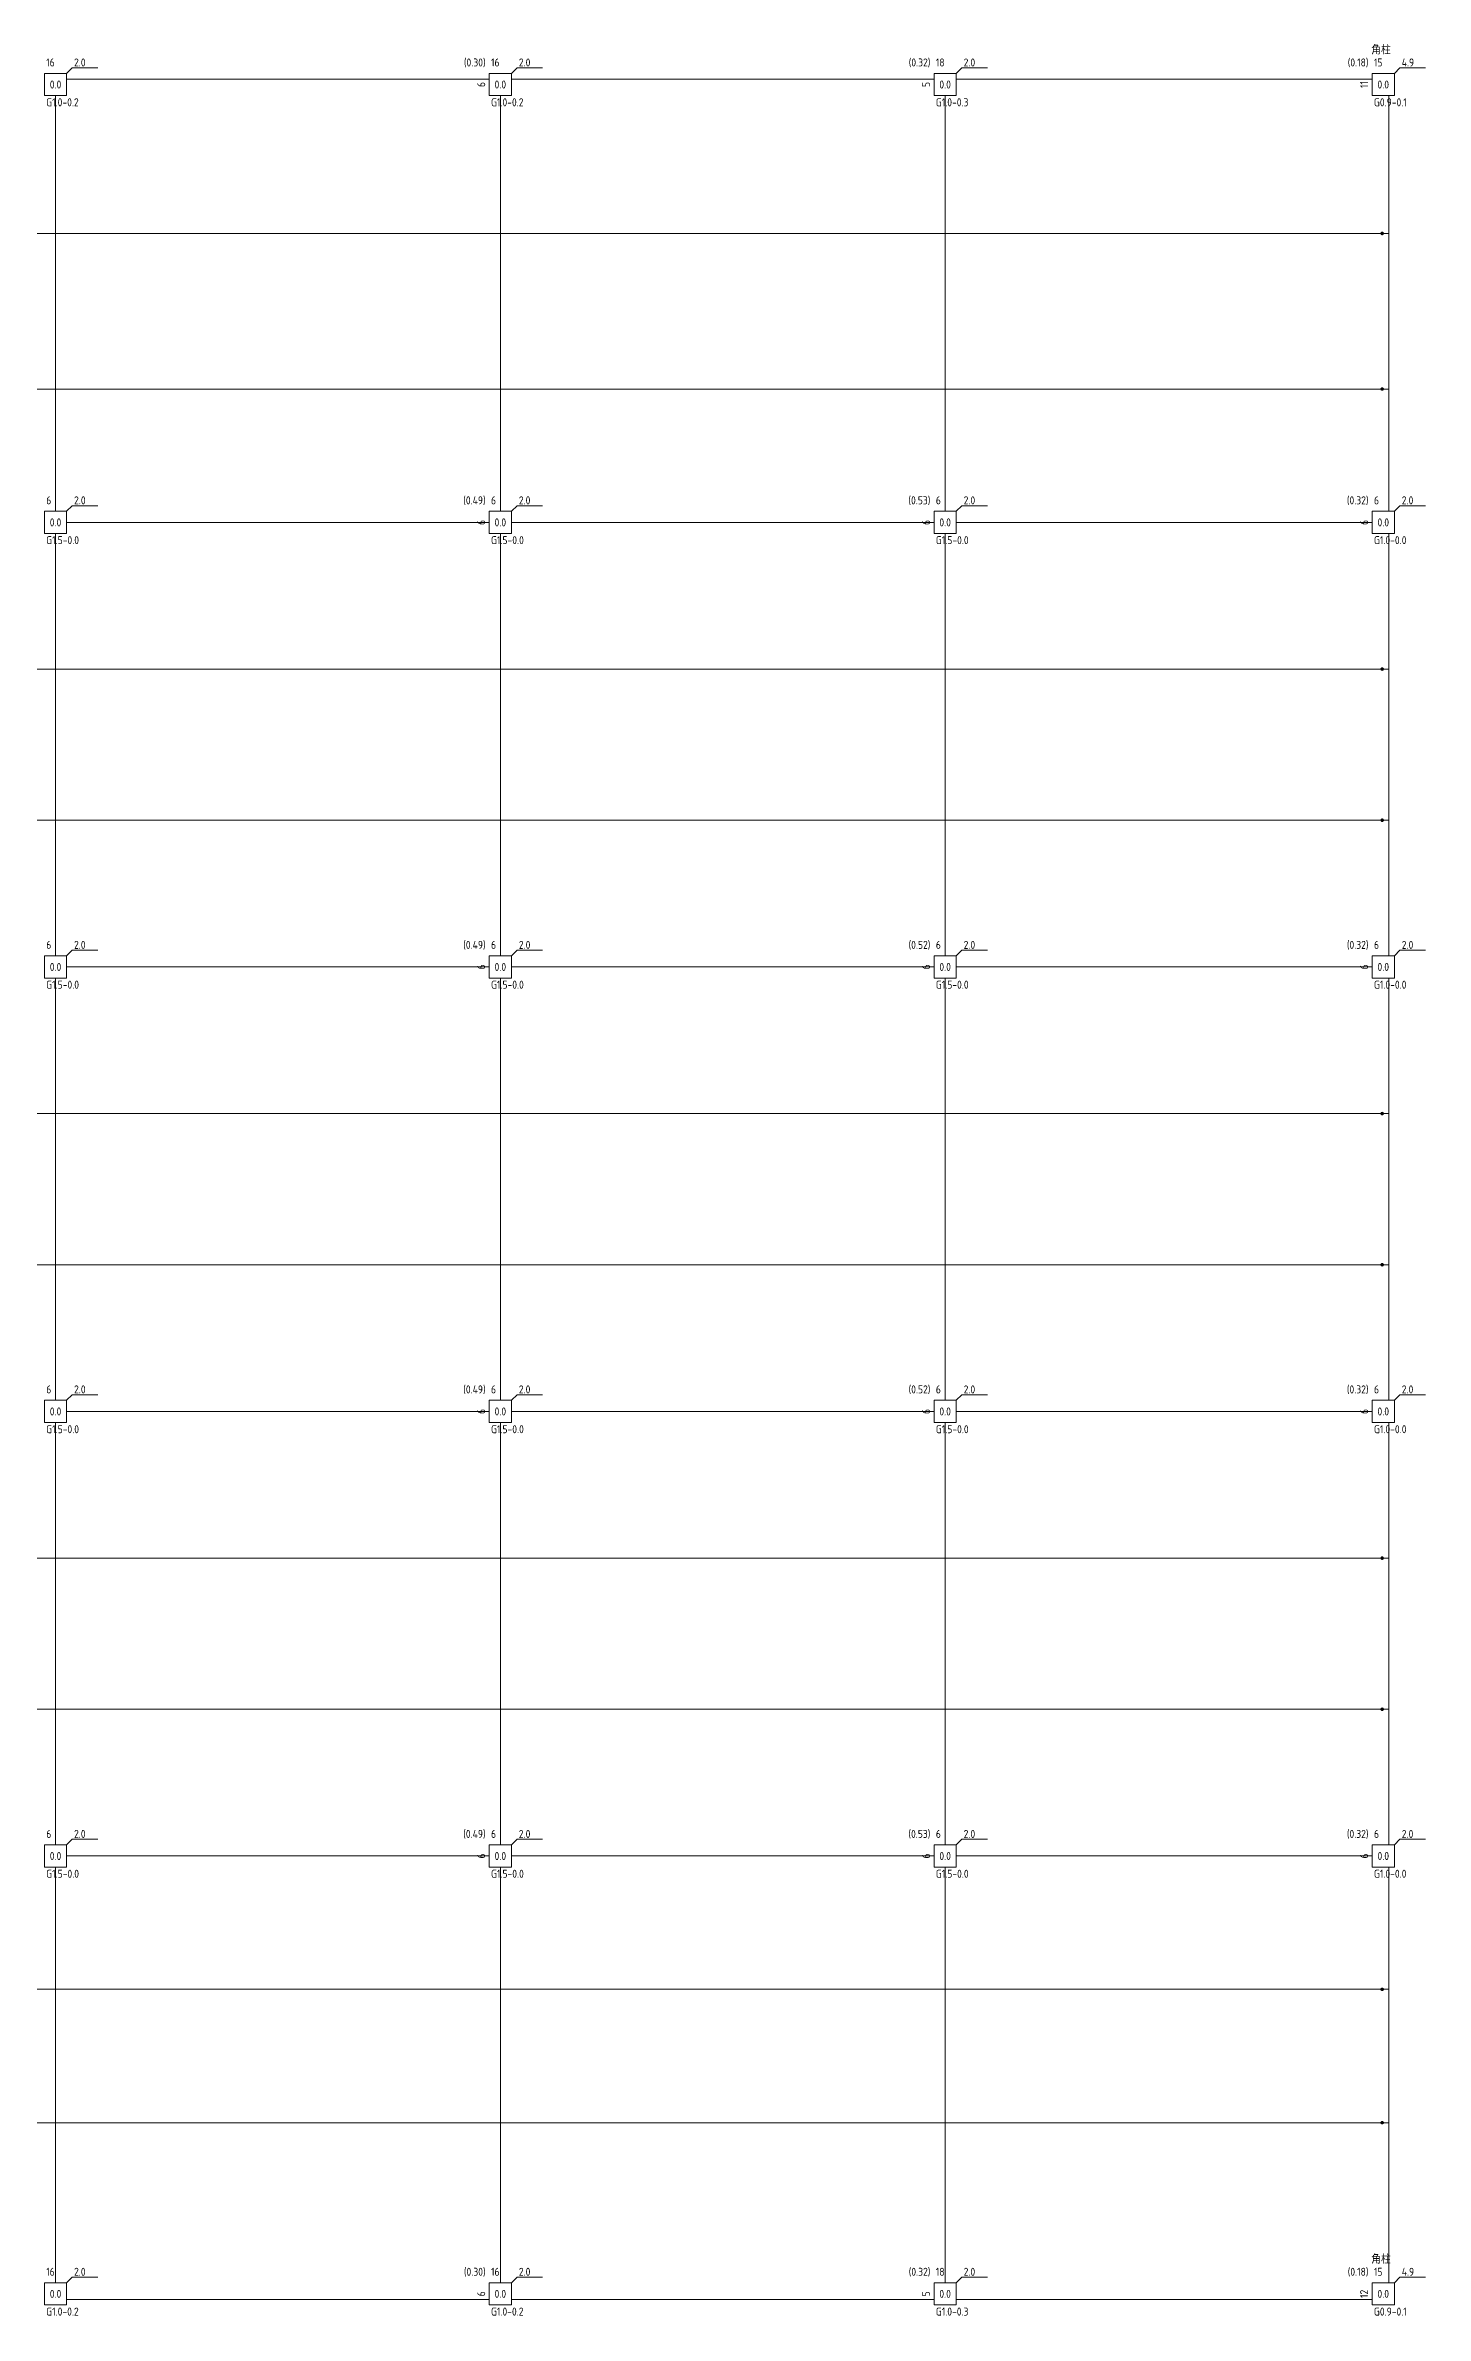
# Model space of a CAD drawing. Extents: x -2331248 to -1198620, y -977263 to -545844.
# Drawn here: x -1658829 to -1627801, y -600012 to -548942 of the extents above; entities that cross this region are included whole.
import ezdxf
from ezdxf.enums import TextEntityAlignment as Align

# ---------------------------------------------------------------- set-up
doc = ezdxf.new("R2010")
doc.units = 0
doc.header["$LTSCALE"] = 1000
doc.header["$MEASUREMENT"] = 0
doc.layers.get('0').update_dxf_attribs({"linetype": 'CONTINUOUS'})
for name, color, linetype, lineweight in [('15100', 4, 'CONTINUOUS', 18), ('15101', 52, 'CONTINUOUS', 18), ('15221', 2, 'CONTINUOUS', 18)]:
    doc.layers.add(name, color=color, linetype=linetype, lineweight=lineweight)
doc.styles.add('PkpmHz', font='Pkpmeng', dxfattribs={"width": 0.7, "bigfont": 'hztxt'})

# ---------------------------------------------------------------- blocks, each defined once
blk = doc.blocks.new('A$C60AA3F40')
at = {"layer": '15100', "ltscale": 1000}
for p, q in [((31075, 50314), (40575, 50314)), ((41075, 50314), (50575, 50314)), ((51075, 50314), (60425, 50314)), ((30825, 46840), (30825, 49940)), ((40825, 46840), (40825, 49940)), ((50825, 46840), (50825, 49940)), ((60800, 46840), (60799, 49940)), ((30825, 43340), (30825, 46840)), ((40825, 43340), (40825, 46840)), ((50825, 43340), (50825, 46840)), ((60800, 43340), (60800, 46840)), ((30825, 40590), (30825, 43340)), ((40825, 40590), (40825, 43340)), ((50825, 40590), (50825, 43340)), ((60799, 40590), (60800, 43340)), ((30825, 37040), (30825, 40090)), ((31075, 40340), (40575, 40340)), ((40825, 37040), (40825, 40090)), ((41075, 40340), (50575, 40340)), ((50825, 37040), (50825, 40090)), ((51075, 40340), (60425, 40340)), ((60800, 37040), (60799, 40090)), ((30825, 33640), (30825, 37040)), ((40825, 33640), (40825, 37040)), ((50825, 33640), (50825, 37040)), ((60800, 33640), (60800, 37040)), ((30825, 30590), (30825, 33640)), ((40825, 30590), (40825, 33640)), ((50825, 30590), (50825, 33640)), ((60799, 30590), (60800, 33640)), ((31075, 30340), (40575, 30340)), ((41075, 30340), (50575, 30340)), ((51075, 30340), (60425, 30340)), ((30825, 27040), (30825, 30090)), ((40825, 27040), (40825, 30090)), ((50825, 27040), (50825, 30090)), ((60800, 27040), (60799, 30090)), ((30825, 23640), (30825, 27040)), ((40825, 23640), (40825, 27040)), ((50825, 23640), (50825, 27040)), ((60800, 23640), (60800, 27040)), ((30825, 20590), (30825, 23640)), ((40825, 20590), (40825, 23640)), ((50825, 20590), (50825, 23640)), ((60799, 20590), (60800, 23640)), ((30825, 17040), (30825, 20090)), ((31075, 20340), (40575, 20340)), ((40825, 17040), (40825, 20090)), ((41075, 20340), (50575, 20340)), ((50825, 17040), (50825, 20090)), ((51075, 20340), (60425, 20340)), ((60800, 17040), (60799, 20090)), ((30825, 13640), (30825, 17040)), ((40825, 13640), (40825, 17040)), ((50825, 13640), (50825, 17040)), ((60800, 13640), (60800, 17040)), ((30825, 10590), (30825, 13640)), ((40825, 10590), (40825, 13640)), ((50825, 10590), (50825, 13640)), ((60799, 10590), (60800, 13640)), ((31075, 10340), (40575, 10340)), ((41075, 10340), (50575, 10340)), ((51075, 10340), (60425, 10340)), ((30825, 7340), (30825, 10090)), ((40825, 7340), (40825, 10090)), ((50825, 7340), (50825, 10090)), ((60800, 7340), (60799, 10090)), ((30825, 4340), (30825, 7340)), ((40825, 4340), (40825, 7340)), ((50825, 4340), (50825, 7340)), ((60800, 4340), (60800, 7340)), ((30825, 740), (30825, 4340)), ((40825, 740), (40825, 4340)), ((50825, 740), (50825, 4340)), ((60799, 740), (60800, 4340)), ((31075, 365), (40575, 365)), ((41075, 365), (50575, 365)), ((51075, 365), (60425, 365))]:
    blk.add_line(p, q, dxfattribs=at)
at = {"layer": '15100', "color": 4, "ltscale": 1000}
for p, q in [((20825, 46840), (30825, 46840)), ((30825, 46840), (40825, 46840)), ((40825, 46840), (50825, 46840)), ((50825, 46840), (60800, 46840)), ((20825, 43340), (30825, 43340)), ((30825, 43340), (40825, 43340)), ((40825, 43340), (50825, 43340)), ((50825, 43340), (60800, 43340)), ((20825, 37040), (30825, 37040)), ((30825, 37040), (40825, 37040)), ((40825, 37040), (50825, 37040)), ((50825, 37040), (60800, 37040)), ((20825, 33640), (30825, 33640)), ((30825, 33640), (40825, 33640)), ((40825, 33640), (50825, 33640)), ((50825, 33640), (60800, 33640)), ((20825, 27040), (30825, 27040)), ((30825, 27040), (40825, 27040)), ((40825, 27040), (50825, 27040)), ((50825, 27040), (60800, 27040)), ((20825, 23640), (30825, 23640)), ((30825, 23640), (40825, 23640)), ((40825, 23640), (50825, 23640)), ((50825, 23640), (60800, 23640)), ((20825, 17040), (30825, 17040)), ((30825, 17040), (40825, 17040)), ((40825, 17040), (50825, 17040)), ((50825, 17040), (60800, 17040)), ((20825, 13640), (30825, 13640)), ((30825, 13640), (40825, 13640)), ((40825, 13640), (50825, 13640)), ((50825, 13640), (60800, 13640)), ((20825, 7340), (30825, 7340)), ((30825, 7340), (40825, 7340)), ((40825, 7340), (50825, 7340)), ((50825, 7340), (60800, 7340)), ((20825, 4340), (30825, 4340)), ((30825, 4340), (40825, 4340)), ((40825, 4340), (50825, 4340)), ((50825, 4340), (60800, 4340))]:
    blk.add_line(p, q, dxfattribs=at)
at = {"layer": '15100', "color": 1, "ltscale": 1000}
for points in [[(60670, 46840, 40, 40, 1), (60630, 46840, 40, 40, 1)], [(60670, 43340, 40, 40, 1), (60630, 43340, 40, 40, 1)], [(60670, 37040, 40, 40, 1), (60630, 37040, 40, 40, 1)], [(60670, 33640, 40, 40, 1), (60630, 33640, 40, 40, 1)], [(60670, 27040, 40, 40, 1), (60630, 27040, 40, 40, 1)], [(60670, 23640, 40, 40, 1), (60630, 23640, 40, 40, 1)], [(60670, 17040, 40, 40, 1), (60630, 17040, 40, 40, 1)], [(60670, 13640, 40, 40, 1), (60630, 13640, 40, 40, 1)], [(60670, 7340, 40, 40, 1), (60630, 7340, 40, 40, 1)], [(60670, 4340, 40, 40, 1), (60630, 4340, 40, 40, 1)]]:
    blk.add_lwpolyline(points, format="xyseb", close=True, dxfattribs=at)
at = {"layer": '15101', "linetype": 'Continuous'}
for points in [[(30575, 49940), (31075, 49940), (31075, 50440), (30575, 50440)], [(40575, 49940), (41075, 49940), (41075, 50440), (40575, 50440)], [(50575, 49940), (51075, 49940), (51075, 50440), (50575, 50440)], [(60424, 49940), (60924, 49940), (60924, 50440), (60424, 50440)], [(30575, 40090), (31075, 40090), (31075, 40590), (30575, 40590)], [(40575, 40090), (41075, 40090), (41075, 40590), (40575, 40590)], [(50575, 40090), (51075, 40090), (51075, 40590), (50575, 40590)], [(60425, 40090), (60925, 40090), (60925, 40590), (60425, 40590)], [(30575, 30090), (31075, 30090), (31075, 30590), (30575, 30590)], [(40575, 30090), (41075, 30090), (41075, 30590), (40575, 30590)], [(50575, 30090), (51075, 30090), (51075, 30590), (50575, 30590)], [(60425, 30090), (60925, 30090), (60925, 30590), (60425, 30590)], [(30575, 20090), (31075, 20090), (31075, 20590), (30575, 20590)], [(40575, 20090), (41075, 20090), (41075, 20590), (40575, 20590)], [(50575, 20090), (51075, 20090), (51075, 20590), (50575, 20590)], [(60425, 20090), (60925, 20090), (60925, 20590), (60425, 20590)], [(30575, 10090), (31075, 10090), (31075, 10590), (30575, 10590)], [(40575, 10090), (41075, 10090), (41075, 10590), (40575, 10590)], [(50575, 10090), (51075, 10090), (51075, 10590), (50575, 10590)], [(60425, 10090), (60925, 10090), (60925, 10590), (60425, 10590)], [(30575, 240), (31075, 240), (31075, 740), (30575, 740)], [(40575, 240), (41075, 240), (41075, 740), (40575, 740)], [(50575, 240), (51075, 240), (51075, 740), (50575, 740)], [(60424, 240), (60924, 240), (60924, 740), (60424, 740)]]:
    blk.add_lwpolyline(points, close=True, dxfattribs=at)
at = {"layer": '15221', "ltscale": 1000}
for p, q in [((31075, 50440), (31200, 50565)), ((31776, 50565), (31200, 50565)), ((41075, 50440), (41200, 50565)), ((41776, 50565), (41200, 50565)), ((51075, 50440), (51200, 50565)), ((51776, 50565), (51200, 50565)), ((60924, 50440), (61049, 50565)), ((61625, 50565), (61049, 50565)), ((31075, 40590), (31200, 40715)), ((31776, 40715), (31200, 40715)), ((41075, 40590), (41200, 40715)), ((41776, 40715), (41200, 40715)), ((51075, 40590), (51200, 40715)), ((51776, 40715), (51200, 40715)), ((60925, 40590), (61050, 40715)), ((61626, 40715), (61050, 40715)), ((31075, 30590), (31200, 30715)), ((31776, 30715), (31200, 30715)), ((41075, 30590), (41200, 30715)), ((41776, 30715), (41200, 30715)), ((51075, 30590), (51200, 30715)), ((51776, 30715), (51200, 30715)), ((60925, 30590), (61050, 30715)), ((61626, 30715), (61050, 30715)), ((31075, 20590), (31200, 20715)), ((31776, 20715), (31200, 20715)), ((41075, 20590), (41200, 20715)), ((41776, 20715), (41200, 20715)), ((51075, 20590), (51200, 20715)), ((51776, 20715), (51200, 20715)), ((60925, 20590), (61050, 20715)), ((61626, 20715), (61050, 20715)), ((31075, 10590), (31200, 10715)), ((31776, 10715), (31200, 10715)), ((41075, 10590), (41200, 10715)), ((41776, 10715), (41200, 10715)), ((51075, 10590), (51200, 10715)), ((51776, 10715), (51200, 10715)), ((60925, 10590), (61050, 10715)), ((61626, 10715), (61050, 10715)), ((31075, 740), (31200, 865)), ((31776, 865), (31200, 865)), ((41075, 740), (41200, 865)), ((41776, 865), (41200, 865)), ((51075, 740), (51200, 865)), ((51776, 865), (51200, 865)), ((60924, 740), (61049, 865)), ((61625, 865), (61049, 865))]:
    blk.add_line(p, q, dxfattribs=at)
at = {"layer": '15221', "style": 'PkpmHz', "width": 0.91}
for s, p in [('角柱 ', (60674, 50961)), ('0.0', (30825, 50190)), ('0.0', (40825, 50190)), ('0.0', (50825, 50190)), ('0.0', (60674, 50190)), ('0.0', (30825, 40340)), ('0.0', (40825, 40340)), ('0.0', (50825, 40340)), ('0.0', (60675, 40340)), ('0.0', (30825, 30340)), ('0.0', (40825, 30340)), ('0.0', (50825, 30340)), ('0.0', (60675, 30340)), ('0.0', (30825, 20340)), ('0.0', (40825, 20340)), ('0.0', (50825, 20340)), ('0.0', (60675, 20340)), ('0.0', (30825, 10340)), ('0.0', (40825, 10340)), ('0.0', (50825, 10340)), ('0.0', (60675, 10340)), ('角柱 ', (60674, 1261)), ('0.0', (30825, 490)), ('0.0', (40825, 490)), ('0.0', (50825, 490)), ('0.0', (60674, 490))]:
    blk.add_text(s, height=180, dxfattribs=at).set_placement(p, align=Align.MIDDLE_CENTER)
for s, p in [('16', (30616, 50596)), ('2.0', (31241, 50596)), ('16', (40616, 50596)), ('2.0', (41241, 50596)), ('18', (50616, 50596)), ('2.0', (51241, 50596)), ('15', (60465, 50596)), ('4.9', (61090, 50596)), ('6', (30616, 40746)), ('2.0', (31241, 40746)), ('6', (40616, 40746)), ('2.0', (41241, 40746)), ('6', (50616, 40746)), ('2.0', (51241, 40746)), ('6', (60466, 40746)), ('2.0', (61091, 40746)), ('6', (30616, 30746)), ('2.0', (31241, 30746)), ('6', (40616, 30746)), ('2.0', (41241, 30746)), ('6', (50616, 30746)), ('2.0', (51241, 30746)), ('6', (60466, 30746)), ('2.0', (61091, 30746)), ('6', (30616, 20746)), ('2.0', (31241, 20746)), ('6', (40616, 20746)), ('2.0', (41241, 20746)), ('6', (50616, 20746)), ('2.0', (51241, 20746)), ('6', (60466, 20746)), ('2.0', (61091, 20746)), ('6', (30616, 10746)), ('2.0', (31241, 10746)), ('6', (40616, 10746)), ('2.0', (41241, 10746)), ('6', (50616, 10746)), ('2.0', (51241, 10746)), ('6', (60466, 10746)), ('2.0', (61091, 10746)), ('16', (30616, 896)), ('2.0', (31241, 896)), ('16', (40616, 896)), ('2.0', (41241, 896)), ('18', (50616, 896)), ('2.0', (51241, 896)), ('15', (60465, 896)), ('4.9', (61090, 896))]:
    blk.add_text(s, height=180, dxfattribs=at).set_placement(p)
for s, p in [('(0.30)', (40493, 50596)), ('(0.32)', (50493, 50596)), ('(0.18)', (60342, 50596)), ('(0.49)', (40493, 40746)), ('(0.53)', (50493, 40746)), ('(0.32)', (60343, 40746)), ('(0.49)', (40493, 30746)), ('(0.52)', (50493, 30746)), ('(0.32)', (60343, 30746)), ('(0.49)', (40493, 20746)), ('(0.52)', (50493, 20746)), ('(0.32)', (60343, 20746)), ('(0.49)', (40493, 10746)), ('(0.53)', (50493, 10746)), ('(0.32)', (60343, 10746)), ('(0.30)', (40493, 896)), ('(0.32)', (50493, 896)), ('(0.18)', (60342, 896))]:
    blk.add_text(s, height=180, dxfattribs=at).set_placement(p, align=Align.RIGHT)
for s, p in [('6', (40395, 50190)), ('5', (50395, 50190)), ('11', (60244, 50190)), ('6', (40395, 40340)), ('6', (50395, 40340)), ('6', (60245, 40340)), ('6', (40395, 30340)), ('6', (50395, 30340)), ('6', (60245, 30340)), ('6', (40395, 20340)), ('6', (50395, 20340)), ('6', (60245, 20340)), ('6', (40395, 10340)), ('6', (50395, 10340)), ('6', (60245, 10340)), ('6', (40395, 490)), ('5', (50395, 490)), ('12', (60244, 490))]:
    blk.add_text(s, height=180, rotation=90, dxfattribs=at).set_placement(p, align=Align.MIDDLE_CENTER)
for s, p in [('G1.0-0.2', (30616, 49790)), ('G1.0-0.2', (40616, 49790)), ('G1.0-0.3', (50616, 49790)), ('G0.9-0.1', (60465, 49790)), ('G1.5-0.0', (30616, 39940)), ('G1.5-0.0', (40616, 39940)), ('G1.5-0.0', (50616, 39940)), ('G1.0-0.0', (60466, 39940)), ('G1.5-0.0', (30616, 29940)), ('G1.5-0.0', (40616, 29940)), ('G1.5-0.0', (50616, 29940)), ('G1.0-0.0', (60466, 29940)), ('G1.5-0.0', (30616, 19940)), ('G1.5-0.0', (40616, 19940)), ('G1.5-0.0', (50616, 19940)), ('G1.0-0.0', (60466, 19940)), ('G1.5-0.0', (30616, 9940)), ('G1.5-0.0', (40616, 9940)), ('G1.5-0.0', (50616, 9940)), ('G1.0-0.0', (60466, 9940)), ('G1.0-0.2', (30616, 90)), ('G1.0-0.2', (40616, 90)), ('G1.0-0.3', (50616, 90)), ('G0.9-0.1', (60465, 90))]:
    blk.add_text(s, height=180, dxfattribs=at).set_placement(p, align=Align.MIDDLE_LEFT)

msp = doc.modelspace()

# ---------------------------------------------------------------- block references
msp.add_blockref('A$C60AA3F40', (-1689427, -600012))

doc.saveas('drawing.dxf')
